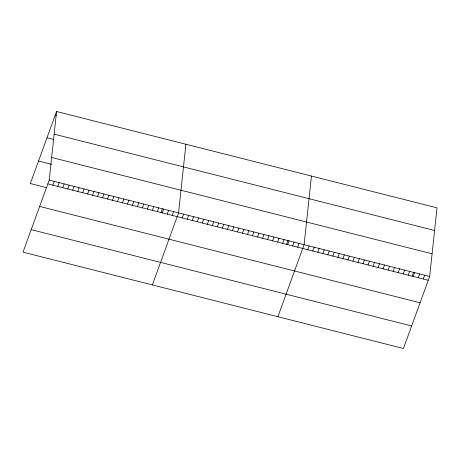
<?xml version="1.0" encoding="UTF-8"?>
<svg xmlns="http://www.w3.org/2000/svg" width="460" height="460" viewBox="0 0 460 460"><rect width="100%" height="100%" fill="white"/><g stroke="black" fill="none" stroke-linecap="round" stroke-linejoin="round"><path stroke-width="0.69" d="M49.22 180.124L56.557 111.492L437 207.839L429.663 276.466L403.443 348.507L23 252.16L49.22 180.124L429.663 276.466M185.909 144.25L178.572 212.876L152.352 284.918M311.454 176.042L304.117 244.674L277.897 316.71M56.557 111.492L30.337 183.534L46.506 187.628M52.819 185.167L54.194 181.384M57.793 186.427L59.167 182.643M62.767 187.686L64.147 183.902M67.741 188.945L69.121 185.161M72.72 190.204L74.094 186.421M77.694 191.469L79.068 187.68M82.668 192.728L84.048 188.939M87.641 193.988L89.021 190.198M92.615 195.247L93.995 191.463M97.595 196.506L98.969 192.723M102.568 197.765L103.943 193.982M107.542 199.025L108.922 195.241M112.516 200.284L113.896 196.5M117.495 201.543L118.87 197.76M122.469 202.808L123.843 199.019M127.443 204.067L128.823 200.278M132.417 205.327L133.797 201.537M137.39 206.586L138.77 202.802M142.37 207.845L143.744 204.062M147.344 209.105L148.718 205.321M152.317 210.364L153.697 206.58M157.291 211.623L158.671 207.839M161.052 212.537L162.42 208.782M162.271 212.882L163.645 209.099M167.244 214.147L168.619 210.358M172.218 215.406L173.598 211.617M182.217 217.936L183.592 214.153M187.237 219.207L188.617 215.424M192.257 220.478L193.637 216.695M197.282 221.749L198.657 217.965M202.302 223.025L203.682 219.236M207.322 224.296L208.702 220.512M212.347 225.567L213.722 221.783M217.367 226.837L218.747 223.054M222.387 228.108L223.767 224.325M227.412 229.379L228.787 225.595M232.432 230.655L233.812 226.866M237.458 231.926L238.832 228.143M242.477 233.197L243.857 229.413M247.497 234.468L248.877 230.684M252.523 235.738L253.897 231.955M257.542 237.009L258.923 233.226M262.562 238.286L263.942 234.496M267.588 239.556L268.962 235.773M272.608 240.827L273.987 237.044M277.627 242.098L279.007 238.314M282.653 243.369L284.027 239.585M286.597 244.329L287.966 240.574M287.672 244.645L289.052 240.856M292.698 245.916L294.072 242.127M297.718 247.187L299.098 243.403M307.763 249.728L309.137 245.945M312.783 250.999L314.163 247.215M317.803 252.275L319.183 248.486M322.828 253.546L324.202 249.757M327.848 254.817L329.228 251.033M332.873 256.088L334.247 252.304M337.893 257.358L339.267 253.575M342.913 258.629L344.293 254.846M347.938 259.906L349.312 256.116M352.958 261.176L354.338 257.393M357.978 262.447L359.358 258.664M363.003 263.718L364.377 259.934M368.023 264.989L369.403 261.205M373.043 266.26L374.423 262.476M378.068 267.536L379.442 263.747M383.088 268.807L384.468 265.023M388.113 270.077L389.488 266.294M393.133 271.348L394.507 267.565M398.153 272.619L399.533 268.835M403.178 273.89L404.553 270.106M408.198 275.166L409.578 271.377M412.148 276.127L413.511 272.372M413.218 276.437L414.598 272.654M418.243 277.708L419.618 273.924M423.263 278.978L424.643 275.195M55.177 115.282L56.425 115.592M54.136 134.142L434.579 230.483M46.983 137.804L53.82 139.535M51.641 157.475L432.084 253.816M38.536 161.011L51.595 164.318M47.84 183.908L428.283 280.249M39.646 206.431L420.089 302.778M31.199 229.638L411.642 325.979"/></g></svg>
